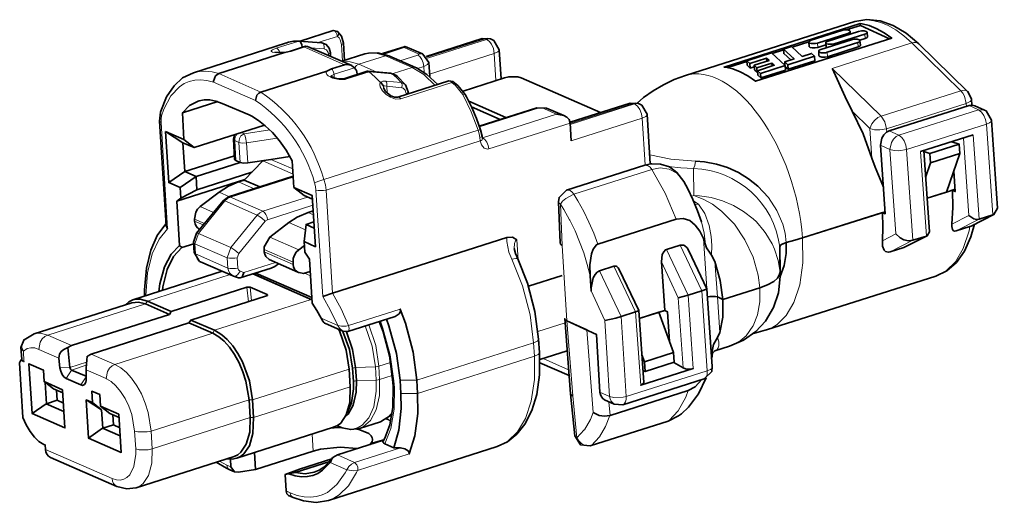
# Model space of a CAD drawing. Header units: millimetres. Extents: x 0 to 174, y 0 to 33.
# Drawn here: x 44.638 to 45.446, y 15.049 to 15.448 of the extents above; entities that cross this region are included whole.
import ezdxf

# ---------------------------------------------------------------- set-up
doc = ezdxf.new("R2010")
doc.units = ezdxf.units.MM
doc.layers.add('PDF2_형상', color=157, linetype='Continuous', true_color=0x405f80)

msp = doc.modelspace()

# ---------------------------------------------------------------- linework, layer by layer
at = {"layer": 'PDF2_형상', "color": 7, "lineweight": 35}
for points in [[(45.14819, 15.37917), (45.15347, 15.38361), (45.16139, 15.38931), (45.16986, 15.39431), (45.17875, 15.39847), (45.18806, 15.40194), (45.32778, 15.44639), (45.33778, 15.44806), (45.34861, 15.44695), (45.35958, 15.44306), (45.37014, 15.4368), (45.38055, 15.42805), (45.42097, 15.38861)], [(44.90639, 15.4143), (44.90555, 15.42861), (44.90403, 15.43431), (44.90083, 15.43833), (44.89722, 15.43903), (44.86986, 15.43028)], [(45.30389, 15.42708), (45.29722, 15.425), (45.295, 15.42458), (45.29264, 15.42458), (45.29083, 15.425), (45.29028, 15.42542), (45.29014, 15.42556), (45.29014, 15.42583), (45.28986, 15.42945), (45.29069, 15.42861), (45.29194, 15.42819), (45.29528, 15.42819), (45.29694, 15.42861), (45.32208, 15.43667), (45.32361, 15.43736), (45.32389, 15.43778), (45.32403, 15.43806), (45.32403, 15.43833), (45.32389, 15.43847), (45.32333, 15.43889), (45.32153, 15.43944), (45.31917, 15.43944), (45.31695, 15.43903), (45.29181, 15.43097), (45.29042, 15.43028), (45.29, 15.42986), (45.28986, 15.42945)], [(45.30375, 15.42889), (45.30458, 15.42805), (45.30597, 15.42764), (45.30931, 15.42764), (45.31083, 15.42792), (45.33611, 15.43597), (45.3375, 15.43667), (45.33792, 15.43708), (45.33792, 15.4375), (45.33792, 15.43764), (45.33778, 15.43792), (45.33722, 15.43833), (45.33555, 15.43875), (45.33319, 15.43875), (45.33097, 15.43833), (45.30569, 15.43028), (45.3043, 15.42972), (45.30389, 15.42931), (45.30389, 15.42889), (45.30403, 15.42514), (45.30417, 15.425), (45.3043, 15.42486)], [(45.33236, 15.44319), (45.32056, 15.43944)], [(45.32417, 15.43625), (45.32403, 15.43806)], [(45.33194, 15.43097), (45.33639, 15.43236), (45.33778, 15.43306), (45.3382, 15.43347), (45.3382, 15.43389), (45.33792, 15.4375)], [(45.35653, 15.43222), (45.33236, 15.44319), (45.33222, 15.44472)], [(44.87139, 15.42528), (44.87111, 15.42736), (44.87028, 15.42931), (44.86931, 15.43014), (44.86875, 15.43028), (44.86444, 15.43014), (44.86028, 15.42931), (44.85792, 15.42861)], [(44.86875, 15.43028), (44.86875, 15.43028)], [(44.895, 15.4175), (44.89486, 15.42069), (44.89389, 15.42431), (44.89139, 15.42736), (44.88764, 15.42889), (44.86875, 15.43028)], [(45.0357, 15.39903), (45.03417, 15.42319), (45.02972, 15.43083), (45.02819, 15.43153), (45.02708, 15.43208), (45.02014, 15.4325), (44.97389, 15.41764)], [(45.28986, 15.42972), (45.27611, 15.42528)], [(45.33208, 15.43056), (45.33208, 15.43083), (45.33194, 15.43097), (45.33139, 15.43139), (45.32972, 15.43181), (45.32736, 15.43181), (45.32514, 15.43139), (45.29986, 15.42347), (45.29847, 15.42278), (45.29806, 15.42236), (45.29806, 15.42194), (45.29819, 15.41833), (45.29833, 15.41806), (45.29847, 15.41792), (45.29889, 15.4175), (45.30069, 15.41694), (45.30306, 15.41694), (45.30528, 15.41736), (45.33056, 15.42542), (45.33194, 15.42611), (45.33236, 15.42653), (45.33236, 15.42694), (45.33208, 15.43056), (45.33208, 15.43014), (45.33167, 15.42972), (45.33028, 15.42903), (45.305, 15.42111), (45.30347, 15.42069), (45.30014, 15.42069), (45.29875, 15.42111), (45.29792, 15.42194)], [(44.85778, 15.42847), (44.78167, 15.40417), (44.77278, 15.39986), (44.76583, 15.39347), (44.75958, 15.38417), (44.75472, 15.3725), (44.75445, 15.37167), (44.75375, 15.36431), (44.75917, 15.27806), (44.76042, 15.27542)], [(44.83306, 15.38125), (44.83417, 15.38556), (44.83569, 15.38722), (44.8375, 15.38819), (44.89181, 15.40555), (44.89361, 15.40639), (44.89583, 15.40736), (44.90653, 15.41069), (44.90889, 15.41083), (44.9125, 15.41), (44.87597, 15.42583), (44.8743, 15.42597), (44.87292, 15.42542), (44.86222, 15.42194), (44.85722, 15.42083), (44.85694, 15.42083), (44.80264, 15.40347), (44.79986, 15.40153), (44.79819, 15.39722), (44.79833, 15.39639)], [(44.84889, 15.42125), (44.85708, 15.42097), (44.86181, 15.42194), (44.8743, 15.42597)], [(44.98347, 15.39444), (44.97458, 15.40278), (44.96597, 15.40819), (44.96514, 15.40847), (44.94305, 15.41819), (44.93403, 15.42069), (44.92639, 15.42042), (44.92333, 15.41972), (44.90417, 15.41361)], [(44.97681, 15.40097), (44.97611, 15.4125), (44.97125, 15.41958), (44.97097, 15.41972), (44.95667, 15.42583), (44.95653, 15.42583), (44.93778, 15.42)], [(44.95653, 15.42597), (44.9557, 15.42486)], [(45.26903, 15.42306), (45.25958, 15.42)], [(45.29458, 15.41778), (45.29208, 15.42014), (45.28431, 15.41764), (45.27556, 15.42583), (45.26889, 15.42375), (45.26917, 15.42), (45.275, 15.41472)], [(45.27, 15.41306), (45.27764, 15.41556), (45.26889, 15.42375)], [(45.23875, 15.41347), (45.22306, 15.40847)], [(45.27028, 15.41), (45.25903, 15.42056), (45.23861, 15.41403), (45.23889, 15.41042), (45.24139, 15.40806), (45.24472, 15.40917)], [(45.24139, 15.40806), (45.24111, 15.41167), (45.23861, 15.41403)], [(45.25514, 15.41361), (45.255, 15.41611), (45.24111, 15.41167)], [(45.255, 15.41611), (45.25708, 15.41417), (45.24472, 15.41028), (45.245, 15.40667), (45.24722, 15.40458), (45.2475, 15.40458)], [(45.27278, 15.40708), (45.2725, 15.41069), (45.27, 15.41306), (45.27014, 15.41028)], [(45.27042, 15.40917), (45.27278, 15.40708), (45.29486, 15.41403), (45.29458, 15.41778), (45.2725, 15.41069)], [(44.93889, 15.39278), (44.93667, 15.39569), (44.93583, 15.39639), (44.93139, 15.40083), (44.92694, 15.40486), (44.92694, 15.405), (44.92583, 15.40542), (44.92528, 15.40542), (44.90681, 15.39944), (44.90111, 15.39917), (44.89792, 15.39986), (44.895, 15.40139)], [(44.91681, 15.40264), (44.91681, 15.40333), (44.91625, 15.40611), (44.91486, 15.40833), (44.9125, 15.40986)], [(44.92583, 15.40542), (44.94458, 15.40389), (44.94889, 15.40208), (44.94986, 15.40125), (44.9568, 15.39431), (44.95903, 15.38833)], [(45.24722, 15.40458), (45.24694, 15.40819), (45.24472, 15.41028)], [(45.25944, 15.40972), (45.2593, 15.41208), (45.24694, 15.40819)], [(45.2593, 15.41208), (45.26125, 15.41028), (45.24736, 15.40583), (45.24764, 15.40222), (45.25014, 15.39986), (45.27056, 15.40639), (45.27028, 15.41), (45.24986, 15.40347)], [(45.25014, 15.39986), (45.24986, 15.40347), (45.24736, 15.40583)], [(45.35139, 15.30958), (45.34458, 15.32625), (45.34195, 15.33375), (45.33472, 15.35375), (45.32555, 15.37236), (45.31972, 15.38417), (45.31042, 15.405), (45.30903, 15.40778)], [(44.99264, 15.39736), (44.95055, 15.38389), (44.94764, 15.38403), (44.94486, 15.385), (44.94028, 15.38875), (44.93875, 15.39167)], [(45.02056, 15.34958), (45.02028, 15.35), (45.02, 15.3518), (45.01875, 15.35708), (45.01542, 15.36639), (45.01153, 15.37542), (45.00722, 15.38431), (45.00611, 15.38625), (45, 15.39375), (44.99597, 15.39694)], [(45.11792, 15.37139), (45.05222, 15.4), (45.04945, 15.40069), (45.04208, 15.40083), (45.03847, 15.4), (45.00431, 15.38903)], [(45.42431, 15.3775), (45.42403, 15.38222), (45.42111, 15.38861)], [(44.86472, 15.30944), (44.86333, 15.33139), (44.85833, 15.34014), (44.85278, 15.34806), (44.84708, 15.35472), (44.84111, 15.36042), (44.83555, 15.36486), (44.82986, 15.36819), (44.82764, 15.36931), (44.80542, 15.37889), (44.80028, 15.38069), (44.79528, 15.38167), (44.79069, 15.38167), (44.78639, 15.38083), (44.78556, 15.38069), (44.77861, 15.37708), (44.77264, 15.37097)], [(44.80181, 15.38028), (44.77264, 15.37097), (44.77389, 15.34903), (44.78236, 15.34236), (44.84056, 15.36097)], [(44.95917, 15.38667), (44.95917, 15.38833)], [(45.00903, 15.38056), (45.03972, 15.36722)], [(45.01125, 15.37597), (45.035, 15.36569)], [(45.08764, 15.36875), (45.07333, 15.375), (45.06514, 15.37528), (45.01764, 15.36014)], [(45.15889, 15.32903), (45.15639, 15.36986), (45.15194, 15.3775), (45.15042, 15.37819), (45.14931, 15.37875), (45.14236, 15.37917), (45.09278, 15.36333)], [(45.17847, 15.165), (45.18611, 15.16056), (45.18792, 15.15986), (45.19236, 15.15958), (45.19444, 15.16), (45.15111, 15.14625), (45.15208, 15.14667), (45.15292, 15.14722), (45.15347, 15.14778), (45.15361, 15.14833), (45.14944, 15.20778), (45.1332, 15.24167), (45.13236, 15.24319), (45.13125, 15.24417), (45.13069, 15.24444), (45.13014, 15.24458), (45.12889, 15.24444), (45.11708, 15.24069), (45.11514, 15.23958), (45.11333, 15.23764), (45.11167, 15.23472), (45.11, 15.22653), (45.11, 15.22403), (45.10917, 15.23639), (45.10903, 15.24556), (45.11028, 15.25458), (45.11181, 15.25861), (45.11444, 15.26208), (45.1157, 15.26264), (45.18028, 15.28319), (45.18611, 15.28375), (45.19153, 15.28208), (45.19611, 15.27833), (45.19986, 15.27333), (45.20278, 15.26736), (45.20458, 15.26208), (45.20542, 15.25972), (45.20833, 15.25528), (45.20958, 15.25361), (45.21236, 15.24833), (45.21667, 15.23264), (45.21889, 15.21708), (45.2143, 15.21917), (45.21889, 15.21708), (45.24944, 15.22667), (45.25583, 15.22917), (45.26083, 15.23194), (45.26389, 15.23458), (45.26542, 15.23695), (45.26611, 15.23958), (45.26583, 15.26056), (45.26611, 15.26125), (45.26653, 15.26181), (45.26792, 15.26278), (45.27125, 15.26403), (45.27819, 15.26583), (45.28472, 15.26792), (45.35069, 15.28875), (45.35292, 15.28778), (45.34889, 15.34445), (45.35014, 15.35028), (45.35181, 15.35292), (45.35389, 15.355), (45.35625, 15.35611), (45.42208, 15.37708), (45.42458, 15.3775), (45.42694, 15.37694), (45.43486, 15.37333), (45.43611, 15.37264), (45.44056, 15.365), (45.44556, 15.29236), (45.44264, 15.28722), (45.44167, 15.28681), (45.43042, 15.28319), (45.4282, 15.28292), (45.42597, 15.28347), (45.42194, 15.28639)], [(45.09375, 15.34806), (45.09292, 15.36264), (45.09195, 15.36542), (45.09014, 15.36736), (45.08764, 15.36875), (45.08139, 15.37)], [(44.75875, 15.35556), (44.77389, 15.34903)], [(44.81569, 15.35292), (44.81472, 15.34931), (44.81569, 15.33278), (44.81569, 15.33264), (44.81583, 15.33236), (44.81611, 15.33208), (44.81681, 15.33167), (44.82028, 15.33014)], [(45.38208, 15.33903), (45.42555, 15.35278)], [(44.77305, 15.34639), (44.78236, 15.34236)], [(45.39042, 15.32972), (45.41458, 15.3375), (45.41403, 15.34514), (45.38986, 15.3375)], [(45.40778, 15.34708), (45.41403, 15.34514)], [(44.81556, 15.3357), (44.77458, 15.32264), (44.78389, 15.31847), (44.77069, 15.30931), (44.77125, 15.30069), (44.78458, 15.3075)], [(44.83, 15.32195), (44.78458, 15.3075), (44.78389, 15.31847), (44.82028, 15.33014), (44.82319, 15.32958), (44.82653, 15.32972), (44.84555, 15.33264), (44.86125, 15.33514)], [(45.36167, 15.27111), (45.36528, 15.26778), (45.36833, 15.26625), (45.37222, 15.26542), (45.37583, 15.26583), (45.38695, 15.26931), (45.38764, 15.26958), (45.38944, 15.27278), (45.38472, 15.33986)], [(45.38472, 15.33917), (45.38986, 15.3375), (45.39042, 15.32972), (45.38625, 15.31764)], [(45.41458, 15.3375), (45.40361, 15.30569)], [(44.83944, 15.33181), (44.8393, 15.33153), (44.83903, 15.33139), (44.82375, 15.31556), (44.81889, 15.31403), (44.8107, 15.31056), (44.80292, 15.30556), (44.78722, 15.29361), (44.78514, 15.29167), (44.78361, 15.28903), (44.7825, 15.28333), (44.78264, 15.28153), (44.78305, 15.27944), (44.78389, 15.2775), (44.78514, 15.27611), (44.78667, 15.275), (44.78694, 15.275)], [(44.82028, 15.33014), (44.82028, 15.33014)], [(45.08625, 15.26153), (45.08472, 15.26278), (45.08445, 15.26361), (45.08306, 15.29764), (45.08361, 15.30125), (45.08986, 15.30736), (45.15431, 15.32792), (45.15944, 15.32903), (45.1675, 15.32875), (45.17472, 15.32639), (45.18097, 15.32181), (45.18667, 15.31444), (45.19, 15.30819), (45.19417, 15.29945), (45.19792, 15.29028), (45.20111, 15.28097)], [(45.24778, 15.31042), (45.24014, 15.31653), (45.23167, 15.32167), (45.22278, 15.32583), (45.21347, 15.32875), (45.20375, 15.33056), (45.19625, 15.33111)], [(44.77125, 15.30069), (44.76806, 15.29806), (44.82417, 15.31597)], [(44.86333, 15.31847), (44.81083, 15.30167), (44.80625, 15.29847), (44.78431, 15.2718), (44.78181, 15.26431), (44.78236, 15.25583), (44.7868, 15.24847), (44.7875, 15.24819), (44.8143, 15.23639), (44.81472, 15.23625), (44.81903, 15.23472), (44.82042, 15.23472), (44.84597, 15.24292), (44.84889, 15.24417), (44.85208, 15.24653)], [(44.86333, 15.31833), (44.86417, 15.31861)], [(45.41056, 15.30792), (45.40361, 15.30569), (45.3875, 15.30056), (45.40847, 15.30722), (45.4107, 15.30611), (45.40958, 15.32292)], [(44.77069, 15.30931), (44.76139, 15.31347)], [(44.82375, 15.31556), (44.83667, 15.30986)], [(44.87472, 15.27889), (44.8732, 15.26472), (44.8825, 15.26056), (44.87986, 15.30278), (44.86472, 15.30944), (44.8732, 15.30278), (44.88, 15.29972)], [(45.40847, 15.30722), (45.40875, 15.29278), (45.40792, 15.27917), (45.40778, 15.27722), (45.40833, 15.27486), (45.40931, 15.27375), (45.41, 15.27347), (45.41153, 15.27361), (45.42278, 15.27722), (45.42389, 15.27764), (45.44264, 15.28722)], [(44.76806, 15.29806), (44.77028, 15.26167)], [(44.88069, 15.29014), (44.87653, 15.28889), (44.8675, 15.285), (44.86042, 15.28042), (44.84486, 15.26847), (44.84028, 15.26056), (44.84014, 15.25819), (44.84028, 15.25639), (44.84069, 15.25431), (44.84153, 15.25236), (44.84431, 15.24986), (44.86806, 15.23944), (44.86861, 15.23931), (44.86917, 15.23917), (44.87264, 15.23847), (44.87806, 15.24014)], [(45.35278, 15.28944), (45.28472, 15.26792), (45.27819, 15.26583), (45.27125, 15.26403)], [(45.38764, 15.26958), (45.36889, 15.26014), (45.36819, 15.25986), (45.35694, 15.25625), (45.35542, 15.25597), (45.35305, 15.25667), (45.35195, 15.25778), (45.35069, 15.26097), (45.35056, 15.26542), (45.35097, 15.27681), (45.35069, 15.28875)], [(44.75903, 15.27931), (44.75194, 15.26972), (44.74667, 15.25778), (44.74292, 15.24278), (44.74139, 15.225), (44.74139, 15.21972)], [(44.88153, 15.27597), (44.87472, 15.27889), (44.88125, 15.28097)], [(45.24417, 15.18903), (45.25375, 15.19153), (45.25486, 15.19181), (45.39458, 15.23625), (45.40389, 15.24069), (45.4118, 15.24764), (45.41847, 15.25694), (45.42361, 15.26861), (45.42653, 15.27903)], [(45.04875, 15.26625), (45.04528, 15.26833), (45.04055, 15.2682), (44.89653, 15.22208), (44.88847, 15.21958)], [(44.77208, 15.25986), (44.77028, 15.26167), (44.76333, 15.25444), (44.75778, 15.24389), (44.75403, 15.22986), (44.75319, 15.22347)], [(44.78195, 15.26292), (44.77208, 15.25986), (44.76528, 15.2525), (44.76, 15.24167), (44.75639, 15.22736), (44.75611, 15.22444)], [(44.87333, 15.26167), (44.86875, 15.25805), (44.86667, 15.25611), (44.86514, 15.25347), (44.86417, 15.2507), (44.86403, 15.24778), (44.86417, 15.24597), (44.86444, 15.24389), (44.86528, 15.24195), (44.86653, 15.24055), (44.86806, 15.23944)], [(44.8732, 15.26472), (44.87375, 15.25597), (44.8775, 15.25028), (44.87972, 15.21389), (44.88361, 15.20792), (44.88722, 15.20153), (44.88847, 15.19917), (44.88944, 15.19792), (44.88986, 15.1975), (44.89069, 15.19708), (44.90514, 15.19083), (44.90917, 15.19042), (44.94833, 15.20292), (44.95153, 15.205), (44.95264, 15.20708), (44.9525, 15.20903), (44.9568, 15.1975), (44.96306, 15.17347), (44.96611, 15.15028), (44.96681, 15.13931), (44.96695, 15.12278), (44.96458, 15.10444), (44.96, 15.08944), (44.96, 15.09042), (44.95972, 15.09125), (44.95903, 15.09194), (44.95625, 15.09375), (44.95278, 15.09445), (44.94708, 15.09458)], [(45.17472, 15.18236), (45.17306, 15.20681), (45.17083, 15.20792), (45.16597, 15.20639), (45.14986, 15.20125), (45.17083, 15.20792), (45.16806, 15.24819), (45.16875, 15.25403), (45.17, 15.25639), (45.17139, 15.25792), (45.17222, 15.25819), (45.18347, 15.26181), (45.18653, 15.26181), (45.1875, 15.26125), (45.1893, 15.25972), (45.19069, 15.25722), (45.2057, 15.22583)], [(45.20972, 15.16861), (45.21042, 15.17278), (45.21222, 15.17458), (45.22444, 15.17847), (45.23583, 15.18333), (45.24611, 15.19056), (45.25403, 15.19917), (45.26069, 15.21028), (45.26486, 15.2225), (45.26625, 15.23597), (45.26944, 15.24514), (45.27111, 15.25486), (45.27125, 15.26403), (45.26736, 15.2625), (45.26625, 15.26153), (45.26583, 15.26056), (45.26611, 15.23958), (45.26542, 15.23695), (45.26389, 15.23458), (45.26083, 15.23194), (45.25583, 15.22917), (45.24944, 15.22667), (45.21889, 15.21708), (45.21875, 15.2025), (45.21639, 15.18986), (45.2143, 15.18569), (45.21111, 15.17986), (45.21055, 15.17694), (45.20958, 15.17083)], [(45.04667, 15.25903), (45.04764, 15.255), (45.04945, 15.25056), (45.0575, 15.23056), (45.06375, 15.20708), (45.06667, 15.18431), (45.06736, 15.17333), (45.06736, 15.15472), (45.06514, 15.13847), (45.06111, 15.12542), (45.05542, 15.11403), (45.04889, 15.10583), (45.04097, 15.09944), (45.0325, 15.09556), (44.8932, 15.05111), (44.8832, 15.04945), (44.87264, 15.05069), (44.86403, 15.05347), (44.86014, 15.05528), (44.85889, 15.05653), (44.85861, 15.05764), (44.85833, 15.05889), (44.8575, 15.07264), (44.86056, 15.07306)], [(45.26597, 15.25694), (45.26625, 15.23597)], [(44.80556, 15.24028), (44.7318, 15.21667)], [(44.82042, 15.23472), (44.82111, 15.235), (44.82222, 15.23625), (44.82333, 15.23917)], [(44.83083, 15.23806), (44.87903, 15.21708), (44.87931, 15.21694), (44.87958, 15.21681), (44.83097, 15.23806)], [(44.87945, 15.21875), (44.83333, 15.23875)], [(45.05833, 15.22792), (45.08611, 15.23681)], [(44.80986, 15.08556), (44.81375, 15.08528), (44.8175, 15.08597), (44.82056, 15.08736), (44.82333, 15.08958), (44.82792, 15.09625), (44.83083, 15.10625), (44.83139, 15.11944), (44.83042, 15.13417), (44.82792, 15.14972), (44.82222, 15.16542), (44.81833, 15.1725), (44.81417, 15.17875), (44.80972, 15.18389), (44.80514, 15.18792), (44.79917, 15.19153), (44.77958, 15.2), (44.84208, 15.22), (44.84278, 15.22028), (44.84292, 15.22042), (44.84292, 15.22056), (44.8425, 15.22097), (44.82861, 15.22708), (44.82583, 15.22708), (44.76333, 15.20708), (44.74375, 15.21569), (44.73764, 15.21736), (44.73458, 15.21722), (44.7318, 15.21667), (44.72847, 15.21514), (44.72556, 15.21264)], [(45.08833, 15.20125), (45.08847, 15.20069), (45.08875, 15.20014), (45.09014, 15.19931), (45.11444, 15.1882), (45.11736, 15.14056), (45.11778, 15.13847), (45.11861, 15.13667), (45.11972, 15.13514), (45.12125, 15.13417), (45.12917, 15.13056), (45.13625, 15.13), (45.20333, 15.15139), (45.20972, 15.1575), (45.21014, 15.16153), (45.2057, 15.22583), (45.2057, 15.22569), (45.20556, 15.22569), (45.20528, 15.22556), (45.20139, 15.22403), (45.19014, 15.22042), (45.18208, 15.21847)], [(45.2057, 15.22583), (45.2057, 15.22583)], [(44.64153, 15.18333), (44.64194, 15.18361), (44.65014, 15.18861), (44.73083, 15.21431), (44.73639, 15.21486), (44.74222, 15.21333), (44.76195, 15.20472)], [(44.67806, 15.17722), (44.68111, 15.17903), (44.76195, 15.20472), (44.76333, 15.20708)], [(45.12139, 15.19958), (45.13042, 15.20167), (45.13486, 15.20292), (45.14681, 15.20667), (45.14917, 15.2075), (45.14931, 15.20764), (45.14944, 15.20778)], [(45.13486, 15.20292), (45.13486, 15.20292)], [(45.16597, 15.20639), (45.1782, 15.17319), (45.15403, 15.16556), (45.15194, 15.17139)], [(44.64167, 15.18333), (44.63931, 15.17736), (44.64, 15.16764), (44.64, 15.16736), (44.64014, 15.16722), (44.63917, 15.16694), (44.63861, 15.1657), (44.63819, 15.16458), (44.64097, 15.11958), (44.64361, 15.11347), (44.64695, 15.10792), (44.65042, 15.10333), (44.65417, 15.09986), (44.65819, 15.09736), (44.65944, 15.09694), (44.65958, 15.09319), (44.66, 15.09111), (44.66083, 15.08917), (44.66208, 15.08778), (44.66361, 15.08667), (44.71861, 15.06264), (44.72667, 15.06069), (44.73417, 15.06139), (44.73458, 15.06153), (44.81528, 15.08736), (44.81833, 15.08875), (44.82097, 15.09083), (44.82542, 15.0975), (44.82819, 15.1075), (44.82861, 15.11944), (44.82764, 15.13417), (44.82514, 15.14944), (44.82264, 15.15722), (44.81944, 15.16472), (44.81569, 15.17167), (44.81153, 15.17764), (44.80708, 15.1825), (44.80264, 15.18625), (44.79764, 15.18917), (44.77806, 15.19778), (44.77958, 15.2)], [(44.77806, 15.19778), (44.69722, 15.17194), (44.69417, 15.17014)], [(44.94125, 15.20069), (44.94319, 15.19528), (44.94945, 15.17236), (44.95236, 15.15028), (44.95306, 15.13931), (44.95319, 15.12694), (44.95139, 15.10903), (44.94708, 15.09458), (44.93986, 15.09778), (44.93861, 15.09861), (44.9382, 15.09917), (44.9382, 15.09958), (44.93833, 15.1), (44.93972, 15.1025), (44.94389, 15.11361), (44.94625, 15.12792), (44.94653, 15.14556), (44.94611, 15.15097), (44.94361, 15.17042), (44.93833, 15.19028), (44.93514, 15.19875)], [(45.09305, 15.13917), (45.08833, 15.20125), (45.08847, 15.20069), (45.08875, 15.20014), (45.09014, 15.19931), (45.10653, 15.19181)], [(44.8175, 15.08597), (44.8975, 15.11153), (44.90056, 15.11292), (44.90333, 15.115), (44.90792, 15.12167), (44.91083, 15.13181), (44.91125, 15.145), (44.91042, 15.15958), (44.90792, 15.17528), (44.90222, 15.19097), (44.90153, 15.19236)], [(44.90861, 15.12347), (44.91222, 15.13167), (44.91389, 15.14333), (44.91389, 15.14931), (44.91319, 15.16028), (44.9107, 15.17556), (44.90514, 15.19069), (44.905, 15.19083)], [(44.90695, 15.12), (44.90958, 15.12236), (44.91375, 15.12972), (44.91611, 15.14042), (44.91625, 15.15), (44.91555, 15.16097), (44.91319, 15.17583), (44.90805, 15.19028)], [(44.69403, 15.17014), (44.69305, 15.16042), (44.69305, 15.15889), (44.69305, 15.15125), (44.69305, 15.15), (44.69278, 15.14875), (44.69264, 15.14806), (44.69181, 15.14694), (44.69125, 15.14653), (44.69083, 15.14625), (44.69014, 15.14611), (44.68958, 15.14625), (44.68889, 15.14639), (44.67667, 15.15181), (44.67486, 15.15306), (44.67333, 15.15514), (44.67222, 15.15778), (44.67153, 15.16056), (44.67069, 15.16861), (44.67125, 15.17181), (44.67264, 15.17403), (44.67486, 15.17583), (44.67806, 15.17722), (44.67972, 15.16097), (44.67986, 15.16028), (44.68028, 15.15958), (44.68056, 15.15917), (44.68097, 15.15875), (44.69305, 15.15361)], [(45.09042, 15.17458), (45.06764, 15.16736)], [(45.1782, 15.17319), (45.17875, 15.16514), (45.15458, 15.1575)], [(44.64014, 15.16722), (44.64028, 15.16681), (44.64125, 15.16597), (44.64181, 15.1657), (44.63917, 15.16694)], [(45.06764, 15.16472), (45.09195, 15.15417)], [(45.15278, 15.15847), (45.15458, 15.1575), (45.15403, 15.16556)], [(44.67389, 15.13986), (44.66611, 15.1432), (44.65847, 15.14917)], [(44.66042, 15.13097), (44.65931, 15.14847)], [(45.20514, 15.15222), (45.19875, 15.13903), (45.19042, 15.12806), (45.18458, 15.1225), (45.18236, 15.12097), (45.17375, 15.11653), (45.10931, 15.09611), (45.10125, 15.09708), (45.09653, 15.10444), (45.09305, 15.13917), (45.09333, 15.13847), (45.09361, 15.13819), (45.09486, 15.13736)], [(45.20139, 15.15083), (45.19597, 15.14486), (45.19028, 15.14181), (45.1257, 15.12125), (45.12556, 15.12125), (45.12125, 15.12056), (45.11667, 15.12125), (45.11181, 15.12361)], [(44.66861, 15.14208), (44.66917, 15.13375), (44.67445, 15.13153)], [(44.66028, 15.13097), (44.64861, 15.12278)], [(44.67486, 15.12458), (44.66028, 15.13097), (44.66042, 15.13097), (44.66917, 15.13375)], [(44.70597, 15.12583), (44.69319, 15.13403)], [(44.71514, 15.12181), (44.71569, 15.11347), (44.70694, 15.11069), (44.70597, 15.12583), (44.69833, 15.13181)], [(44.72042, 15.11944), (44.71264, 15.12292), (44.705, 15.12889)], [(44.90028, 15.11278), (44.9025, 15.11181), (44.90458, 15.11111), (44.91167, 15.10958), (44.91875, 15.11056), (44.93625, 15.11611), (44.94444, 15.12111), (44.9457, 15.12236)], [(44.94458, 15.11639), (44.94305, 15.1175), (44.94125, 15.11847)], [(44.69514, 15.1025), (44.7068, 15.11069), (44.72139, 15.10431)], [(44.70694, 15.11069), (44.7068, 15.11069)], [(44.71569, 15.11347), (44.72097, 15.11111)], [(44.90403, 15.11125), (44.90097, 15.11125), (44.89805, 15.11111), (44.89597, 15.11097)], [(44.89805, 15.11167), (44.89805, 15.11111)], [(44.92736, 15.09708), (44.9282, 15.09806), (44.9293, 15.09986), (44.92958, 15.10083), (44.92958, 15.1018), (44.92944, 15.10264), (44.92847, 15.10444), (44.92653, 15.10625), (44.91917, 15.10931), (44.91667, 15.11)], [(44.89444, 15.08333), (44.86583, 15.07417), (44.87389, 15.07306), (44.88153, 15.07431), (44.88556, 15.07597), (44.88944, 15.07847), (44.89625, 15.0857), (44.89681, 15.08653), (44.90056, 15.08861), (44.93875, 15.10083)], [(44.93903, 15.10125), (44.9282, 15.09806)], [(44.91694, 15.09389), (44.90292, 15.095), (44.88667, 15.09333), (44.88055, 15.09167), (44.83306, 15.07653), (44.83222, 15.09069)], [(44.80055, 15.08264), (44.80903, 15.07764), (44.81167, 15.07639), (44.81556, 15.07472)], [(44.81222, 15.08528), (44.81264, 15.07875), (44.81556, 15.07472), (44.81903, 15.07431), (44.83306, 15.07653)], [(44.8575, 15.07264), (44.86931, 15.07694), (44.89611, 15.08556)], [(44.89458, 15.08236), (44.88833, 15.07597), (44.88444, 15.07347), (44.88028, 15.07181), (44.8757, 15.07083), (44.87097, 15.07069), (44.86583, 15.07153), (44.86056, 15.07306), (44.86583, 15.07417)], [(44.89458, 15.08222), (44.89667, 15.08653)]]:
    msp.add_lwpolyline(points, dxfattribs=at)
at = {"layer": 'PDF2_형상', "color": 7, "lineweight": 13}
for points in [[(45.38055, 15.42805), (45.37945, 15.42875), (45.37819, 15.42917), (45.37653, 15.42917), (45.37486, 15.42875), (45.36833, 15.43458), (45.36167, 15.43944), (45.35542, 15.44306), (45.3493, 15.44555), (45.34361, 15.44708), (45.33806, 15.44778), (45.33306, 15.4475), (45.32819, 15.44653), (45.32778, 15.44639)], [(44.90083, 15.43833), (44.90139, 15.43764), (44.90153, 15.43708), (44.90153, 15.43653), (44.90139, 15.43542), (44.9007, 15.43417), (44.90028, 15.43611), (44.89944, 15.43778), (44.89889, 15.43847), (44.89833, 15.43889), (44.89722, 15.43903)], [(44.86875, 15.43028), (44.85014, 15.42445), (44.84708, 15.42319), (44.84625, 15.42264), (44.84597, 15.42222), (44.84597, 15.42208), (44.84611, 15.42181), (44.84625, 15.42167), (44.84708, 15.42125), (44.85069, 15.42069), (44.85694, 15.42083)], [(44.86028, 15.42931), (44.85778, 15.42847)], [(44.90472, 15.41375), (44.90389, 15.42736), (44.90292, 15.43139), (44.90194, 15.43292), (44.9007, 15.43417), (44.88458, 15.42903)], [(44.88958, 15.42389), (44.88972, 15.42556), (44.88944, 15.42722), (44.88903, 15.42792), (44.88861, 15.42833), (44.88819, 15.42861), (44.88764, 15.42889)], [(44.97444, 15.41694), (45.02264, 15.43222), (45.02375, 15.43167), (45.02611, 15.43208), (45.02819, 15.43153)], [(44.97667, 15.40292), (45.03014, 15.42), (45.02945, 15.42403), (45.02778, 15.42778), (45.02583, 15.43028), (45.02375, 15.43167), (44.975, 15.41611)], [(45.02708, 15.43208), (45.02486, 15.43264), (45.02264, 15.43222), (45.02014, 15.4325)], [(45.42111, 15.38861), (45.41972, 15.38944), (45.41806, 15.38972), (45.41542, 15.38931), (45.37486, 15.42875), (45.30903, 15.40778), (45.34958, 15.36833), (45.3525, 15.36375), (45.35403, 15.35792), (45.34833, 15.35694), (45.34403, 15.35708), (45.34028, 15.35806), (45.34195, 15.33375)], [(45.32222, 15.43556), (45.32208, 15.43667)], [(45.33056, 15.42542), (45.33028, 15.42903)], [(45.33639, 15.43236), (45.33611, 15.43597)], [(44.85305, 15.42083), (44.8525, 15.42222), (44.85181, 15.42333), (44.85097, 15.42417), (44.85014, 15.42445)], [(44.87222, 15.42528), (44.87139, 15.42528), (44.85806, 15.42111)], [(44.86222, 15.42194), (44.86181, 15.42194)], [(44.90653, 15.41069), (44.87292, 15.42542)], [(44.89333, 15.41833), (44.8932, 15.41944), (44.89292, 15.42083), (44.89167, 15.42306), (44.88958, 15.42389), (44.87847, 15.42472)], [(44.8932, 15.41944), (44.89444, 15.42), (44.89472, 15.42042), (44.89486, 15.42069)], [(44.90389, 15.42736), (44.90514, 15.42805), (44.90542, 15.42833), (44.90555, 15.42861)], [(44.93917, 15.41958), (44.9557, 15.42486), (44.96736, 15.41972)], [(45.03153, 15.39778), (45.03014, 15.42), (45.03319, 15.42153), (45.03389, 15.42236), (45.03417, 15.42319)], [(45.29722, 15.425), (45.29694, 15.42861)], [(45.30528, 15.41736), (45.305, 15.42111)], [(45.31097, 15.42694), (45.31083, 15.42792)], [(44.90458, 15.41333), (44.91125, 15.41319), (44.9182, 15.41111), (44.91625, 15.41014), (44.91486, 15.40833), (44.89792, 15.40292), (44.89805, 15.39986)], [(44.9325, 15.40486), (44.9182, 15.41111), (44.94028, 15.41819), (44.96236, 15.40861), (44.96375, 15.40875), (44.96514, 15.40847)], [(44.94305, 15.41819), (44.94167, 15.41847), (44.94028, 15.41819), (44.93153, 15.42056), (44.92736, 15.42056), (44.92333, 15.41972)], [(44.95222, 15.41403), (44.96695, 15.41875), (44.96875, 15.4175), (44.97042, 15.41514), (44.97153, 15.41236), (44.97208, 15.40944), (44.975, 15.41083), (44.97611, 15.4125)], [(44.97097, 15.41972), (44.96736, 15.41972), (44.96764, 15.41958), (44.96778, 15.41944), (44.96778, 15.4193), (44.96764, 15.41917), (44.9675, 15.41903), (44.96695, 15.41875)], [(44.89181, 15.40555), (44.89125, 15.40417), (44.89181, 15.40278), (44.89292, 15.40153), (44.89667, 15.39958), (44.90194, 15.39847), (44.90708, 15.39861), (44.90833, 15.39903), (44.92694, 15.40486)], [(44.89583, 15.40736), (44.89653, 15.40653), (44.89722, 15.40542), (44.89792, 15.40292), (44.89597, 15.40194), (44.89542, 15.40111)], [(44.92694, 15.405), (44.9457, 15.40333), (44.94458, 15.40389)], [(44.98125, 15.39375), (44.97194, 15.40278), (44.96236, 15.40861), (44.94653, 15.40347)], [(44.96681, 15.40778), (44.97208, 15.40944), (44.97236, 15.40444)], [(44.90833, 15.39903), (44.90681, 15.39944)], [(44.91694, 15.40278), (44.91681, 15.40278)], [(44.94069, 15.39722), (44.93806, 15.39708), (44.93708, 15.39667), (44.93667, 15.39583)], [(44.9568, 15.39431), (44.95333, 15.39597), (44.94069, 15.39722), (44.94125, 15.39639), (44.94153, 15.39542), (44.94139, 15.39306), (44.93986, 15.39333), (44.93917, 15.3932), (44.93875, 15.39278), (44.93875, 15.39167)], [(44.94889, 15.40208), (44.9457, 15.40333), (44.94958, 15.39986), (44.95333, 15.39597), (44.95375, 15.39514), (44.95403, 15.39417), (44.95389, 15.39181), (44.94139, 15.39306), (44.94181, 15.38722)], [(44.90917, 15.19042), (44.90958, 15.19069), (44.90986, 15.19111), (44.91014, 15.19153), (44.91028, 15.19292), (44.90986, 15.19542), (44.90778, 15.19486), (44.90389, 15.19486), (44.90097, 15.19555), (44.895, 15.20792), (44.88847, 15.21958), (44.88292, 15.30736), (44.88472, 15.30681), (44.88917, 15.30681), (44.89125, 15.30736), (44.89069, 15.31167), (44.88944, 15.31597), (45.01694, 15.35667), (45.01111, 15.37194), (45.00417, 15.38625), (44.99806, 15.39375), (44.99514, 15.39597)], [(44.995, 15.39597), (44.95306, 15.3825), (44.94847, 15.38236), (44.94458, 15.38389), (44.94083, 15.38625), (44.93778, 15.38931), (44.93597, 15.39264), (44.93556, 15.39458), (44.93583, 15.39639)], [(44.9575, 15.38611), (44.9575, 15.38708), (44.95667, 15.38986), (44.955, 15.39153), (44.95389, 15.39181)], [(45.42403, 15.38222), (45.42375, 15.38125), (45.42292, 15.38042), (45.41986, 15.37889), (45.41833, 15.38472), (45.41708, 15.38736), (45.41542, 15.38931), (45.34958, 15.36833), (45.34681, 15.36708), (45.34417, 15.36486), (45.34195, 15.36208), (45.34028, 15.35806), (45.32555, 15.37236)], [(44.95306, 15.3825), (44.9525, 15.38319), (44.95181, 15.38375), (44.95125, 15.38403), (44.95055, 15.38389)], [(44.9575, 15.38708), (44.95875, 15.38764), (44.95903, 15.38805), (44.95917, 15.38833)], [(45.00611, 15.38625), (45.00597, 15.38639), (45.00583, 15.38639), (45.00528, 15.38653), (45.00417, 15.38625)], [(45.01792, 15.35944), (45.06708, 15.37514)], [(45.06972, 15.37514), (45.08139, 15.37), (45.02042, 15.35056), (45.02222, 15.34917), (45.02389, 15.34694), (45.025, 15.34417), (45.02556, 15.34125)], [(45.07333, 15.375), (45.06972, 15.37514), (45.06708, 15.37514), (45.06514, 15.37528)], [(45.09292, 15.36236), (45.14486, 15.37889), (45.14597, 15.37847), (45.09292, 15.36153)], [(45.09375, 15.34806), (45.15236, 15.36667), (45.15167, 15.37028), (45.15028, 15.37375), (45.14833, 15.37653), (45.14597, 15.37847), (45.14833, 15.37875), (45.15042, 15.37819)], [(45.14931, 15.37875), (45.14708, 15.37931), (45.14486, 15.37889), (45.14236, 15.37917)], [(45.35417, 15.35514), (45.35403, 15.35792), (45.41986, 15.37889), (45.42, 15.37639)], [(45.42208, 15.37708), (45.43, 15.37347), (45.36417, 15.3525), (45.35625, 15.35611)], [(45.35694, 15.25625), (45.37583, 15.26583), (45.37055, 15.34083), (45.43639, 15.36167), (45.4357, 15.36542), (45.43431, 15.36889), (45.43236, 15.37167), (45.43, 15.37347)], [(45.43486, 15.37333), (45.43014, 15.37347)], [(44.75375, 15.36431), (44.75389, 15.36417), (44.75403, 15.36389), (44.75431, 15.36361), (44.755, 15.36319), (44.76042, 15.27542), (44.75333, 15.26681), (44.74764, 15.25472), (44.74389, 15.23903), (44.7425, 15.22014)], [(44.75445, 15.37167), (44.75445, 15.37083), (44.75458, 15.37014), (44.75486, 15.36931), (44.75542, 15.36847), (44.755, 15.36597), (44.755, 15.36319)], [(45.15472, 15.32806), (45.15236, 15.36667), (45.15528, 15.36806), (45.15611, 15.36889), (45.15639, 15.36986)], [(45.39458, 15.23625), (45.39903, 15.23806), (45.40333, 15.24069), (45.41083, 15.24819), (45.41722, 15.25903), (45.42208, 15.27361), (45.42278, 15.27722), (45.44167, 15.28681), (45.43639, 15.36167), (45.43889, 15.36278), (45.44, 15.36375), (45.44042, 15.36417), (45.44056, 15.365)], [(44.82125, 15.35472), (44.82361, 15.35375), (44.84486, 15.35694)], [(45.09292, 15.36264), (45.02556, 15.34125), (45.02444, 15.34097), (45.02181, 15.34181), (45.01958, 15.34458), (45.01861, 15.34792), (44.89125, 15.30736), (44.89653, 15.22208), (44.90361, 15.20917), (44.90986, 15.19542), (44.9525, 15.20903)], [(45.02028, 15.35), (45.02, 15.34889), (45.01944, 15.34833), (45.01861, 15.34792), (45.01833, 15.35083), (45.01778, 15.35375), (45.01694, 15.35667), (45.01833, 15.35708), (45.01861, 15.35708), (45.01875, 15.35708)], [(44.81472, 15.34931), (44.81472, 15.34917), (44.81486, 15.34889), (44.81514, 15.34861), (44.81583, 15.34819), (44.81583, 15.34958), (44.81625, 15.35111), (44.81695, 15.3525), (44.81792, 15.35361)], [(44.82028, 15.33014), (44.81917, 15.34667), (44.81583, 15.34819), (44.81681, 15.33167)], [(44.85097, 15.35014), (44.82555, 15.34625), (44.82653, 15.32972)], [(45.01833, 15.35083), (45.01958, 15.35125), (45.01986, 15.35153), (45.02, 15.3518)], [(45.02014, 15.35069), (45.02042, 15.35056), (45.02028, 15.35042)], [(45.40792, 15.27917), (45.42194, 15.28639), (45.4175, 15.35028)], [(45.41153, 15.27361), (45.43042, 15.28319), (45.42555, 15.35278)], [(45.35056, 15.26542), (45.36167, 15.27111), (45.3568, 15.34083), (45.34889, 15.34445)], [(44.86375, 15.32472), (44.84555, 15.33264)], [(45.26625, 15.23597), (45.26611, 15.23958), (45.26458, 15.24917), (45.26153, 15.25861), (45.25944, 15.26305), (45.25445, 15.27153), (45.25292, 15.27347), (45.24653, 15.28097), (45.24375, 15.28347), (45.23597, 15.28958), (45.22764, 15.29458), (45.21861, 15.29847), (45.20917, 15.30111), (45.19945, 15.30264), (45.19486, 15.30278), (45.19472, 15.325), (45.1957, 15.3275), (45.19625, 15.33111), (45.17597, 15.33278), (45.15847, 15.33639)], [(45.38208, 15.33903), (45.38695, 15.26931), (45.36819, 15.25986)], [(44.86403, 15.32042), (44.83903, 15.33139)], [(45.15431, 15.32792), (45.15722, 15.32736), (45.15875, 15.32611), (45.16014, 15.32431), (45.09569, 15.30389), (45.0893, 15.30042), (45.08653, 15.29806), (45.08486, 15.29556), (45.08361, 15.29653), (45.08319, 15.29708), (45.08306, 15.29764)], [(45.15889, 15.32944), (45.15958, 15.32931), (45.16028, 15.32917)], [(45.18028, 15.28319), (45.17125, 15.30486), (45.16014, 15.32431), (45.16708, 15.32555), (45.17445, 15.32458), (45.18083, 15.32125), (45.18667, 15.31444)], [(44.87583, 15.30153), (44.83903, 15.28986), (44.81222, 15.30153), (44.86417, 15.31806)], [(44.8318, 15.30833), (44.81889, 15.31403)], [(45.24778, 15.31042), (45.25653, 15.30111), (45.26347, 15.29056), (45.26833, 15.27917), (45.27028, 15.27167), (45.27125, 15.26403)], [(44.81139, 15.30181), (44.80292, 15.30556)], [(44.81083, 15.30167), (44.81222, 15.30153), (44.80986, 15.30028), (44.80778, 15.29833), (44.80681, 15.29861), (44.80639, 15.29861), (44.80625, 15.29847)], [(45.1157, 15.26264), (45.11222, 15.2718), (45.10833, 15.28083), (45.10403, 15.28972), (45.09917, 15.29833), (45.09569, 15.30389), (45.09431, 15.30569), (45.09278, 15.30694), (45.08986, 15.30736)], [(45.19292, 15.30222), (45.19486, 15.30278), (45.20264, 15.29986), (45.21042, 15.29556), (45.21778, 15.29), (45.22833, 15.27917), (45.23708, 15.26625), (45.24375, 15.25194), (45.24806, 15.23695), (45.24944, 15.22667), (45.2493, 15.21514), (45.24736, 15.20431), (45.24375, 15.19514), (45.24361, 15.195), (45.23805, 15.18708), (45.23319, 15.18278), (45.22444, 15.17847)], [(44.84292, 15.28278), (44.8425, 15.285), (44.84153, 15.28722), (44.84042, 15.28889), (44.83903, 15.28986), (44.83667, 15.28861), (44.83445, 15.28667), (44.8125, 15.25986), (44.78583, 15.27153), (44.80778, 15.29833), (44.83445, 15.28667), (44.83792, 15.28444), (44.84111, 15.28153), (44.81917, 15.25486), (44.81792, 15.25139), (44.81847, 15.24292), (44.81889, 15.24153), (44.81944, 15.24083), (44.82028, 15.24028), (44.82333, 15.23917), (44.84958, 15.24764)], [(44.79833, 15.28875), (44.78722, 15.29361)], [(44.88042, 15.29472), (44.84292, 15.28278), (44.84111, 15.28153)], [(45.10444, 15.10931), (45.09833, 15.10278), (45.09486, 15.13736), (45.09014, 15.19931), (45.08625, 15.26153), (45.08486, 15.29556), (45.0875, 15.29125), (45.09236, 15.28278), (45.0925, 15.2825), (45.09681, 15.27375), (45.10056, 15.26458), (45.10403, 15.25542), (45.1068, 15.24597), (45.10917, 15.23639)], [(45.19597, 15.29542), (45.19861, 15.29556), (45.19486, 15.29806)], [(45.20958, 15.25361), (45.20986, 15.26153), (45.20931, 15.26889), (45.20764, 15.27806), (45.20389, 15.28792), (45.19861, 15.29556)], [(44.88083, 15.28694), (44.87653, 15.28889)], [(44.79083, 15.27972), (44.7825, 15.28333)], [(44.78972, 15.27847), (44.78264, 15.28153)], [(44.87417, 15.27444), (44.86042, 15.28042)], [(45.20458, 15.26208), (45.20333, 15.2718), (45.20111, 15.28097)], [(44.78181, 15.26431), (44.78181, 15.26403), (44.78195, 15.26375), (44.78236, 15.26347), (44.78292, 15.26305), (44.78583, 15.27153), (44.78486, 15.2718), (44.78444, 15.2718), (44.78431, 15.2718)], [(44.86875, 15.25805), (44.84486, 15.26847)], [(44.95236, 15.15028), (44.96611, 15.15028), (45.06264, 15.18111), (45.05972, 15.20431), (45.05333, 15.2282), (45.04472, 15.25014), (45.04222, 15.25597), (45.04042, 15.26486), (45.04055, 15.2682)], [(45.20278, 15.26736), (45.2057, 15.22597)], [(45.25486, 15.19181), (45.2593, 15.19361), (45.26361, 15.19625), (45.27111, 15.20375), (45.2775, 15.21458), (45.28236, 15.22917), (45.28486, 15.24736), (45.28472, 15.26792)], [(44.81917, 15.25486), (44.81597, 15.25778), (44.8125, 15.25986), (44.80972, 15.25139), (44.81139, 15.25097), (44.81583, 15.25097), (44.81792, 15.25139)], [(45.04667, 15.25903), (45.04694, 15.26333), (45.04764, 15.26542), (45.04875, 15.26625), (45.04986, 15.24958)], [(45.18347, 15.26181), (45.20139, 15.22403), (45.20597, 15.15819), (45.20861, 15.15931), (45.20972, 15.16014), (45.21, 15.16069), (45.21014, 15.16153)], [(45.27125, 15.26403), (45.27125, 15.26403)], [(44.78236, 15.25583), (44.78236, 15.25556), (44.7825, 15.25528), (44.78278, 15.255), (44.78347, 15.25458), (44.78389, 15.2525), (44.78472, 15.25056), (44.78597, 15.24917), (44.7875, 15.24819)], [(44.86403, 15.24778), (44.84014, 15.25819)], [(44.86417, 15.24597), (44.84028, 15.25639)], [(45.19444, 15.16), (45.19014, 15.22042), (45.17222, 15.25819)], [(45.04945, 15.25056), (45.04931, 15.25056), (45.04931, 15.2507), (45.04889, 15.25083), (45.04792, 15.25083), (45.04472, 15.25014)], [(45.12889, 15.24444), (45.14681, 15.20667), (45.15111, 15.14625)], [(45.18611, 15.16056), (45.18208, 15.21847), (45.16806, 15.24819)], [(45.21639, 15.18986), (45.2143, 15.21917), (45.21236, 15.24833)], [(44.68111, 15.17903), (44.66153, 15.18764), (44.74222, 15.21333), (44.74375, 15.21569), (44.81194, 15.2375)], [(44.8143, 15.23639), (44.81139, 15.23889), (44.8107, 15.24083), (44.81028, 15.24292), (44.81194, 15.2425), (44.81639, 15.2425), (44.81847, 15.24292)], [(44.81472, 15.23625), (44.81542, 15.23611), (44.81625, 15.23611), (44.81695, 15.23639), (44.81847, 15.2375), (44.82028, 15.24028)], [(44.87833, 15.23653), (44.87333, 15.23861)], [(44.87819, 15.23917), (44.87694, 15.23972)], [(45.12917, 15.13056), (45.12653, 15.13305), (45.1257, 15.13486), (45.12528, 15.13694), (45.12875, 15.13611), (45.13653, 15.13625), (45.13903, 15.13681), (45.13486, 15.20292), (45.11708, 15.24069)], [(44.82708, 15.21514), (44.82583, 15.22708)], [(44.82972, 15.21597), (44.82861, 15.22708)], [(44.8425, 15.22097), (44.8425, 15.22014)], [(45.11736, 15.14056), (45.12528, 15.13694), (45.12139, 15.19958), (45.11, 15.22403)], [(44.69722, 15.17194), (44.71695, 15.16333), (44.79764, 15.18917), (44.79917, 15.19153), (44.87903, 15.21708)], [(44.88722, 15.20153), (44.90097, 15.19555), (44.90222, 15.19319), (44.90514, 15.19083)], [(44.94583, 15.15417), (44.93542, 15.15083), (44.93486, 15.16181), (44.93347, 15.16153), (44.93195, 15.16139), (44.9293, 15.17833), (44.92361, 15.19514)], [(44.94458, 15.165), (44.93486, 15.16181), (44.93222, 15.17903), (44.92653, 15.19597)], [(44.93986, 15.09778), (44.94472, 15.11042), (44.9475, 15.12653), (44.94764, 15.14431), (44.94722, 15.14986), (44.94431, 15.17125), (44.9382, 15.19333), (44.93611, 15.19903)], [(45.08861, 15.19778), (45.06611, 15.19056)], [(44.66153, 15.18764), (44.65555, 15.18917), (44.65278, 15.18917), (44.65014, 15.18861)], [(44.66153, 15.1875), (44.65917, 15.18639), (44.65695, 15.18444), (44.65528, 15.18167), (44.65417, 15.17583)], [(45.10458, 15.10931), (45.10944, 15.11778), (45.11181, 15.12361), (45.10653, 15.19181)], [(44.63931, 15.17736), (44.63958, 15.17667), (44.63986, 15.17583), (44.64139, 15.17445), (44.64014, 15.17736), (44.64, 15.18028), (44.64167, 15.18333)], [(45.06736, 15.17333), (45.06708, 15.1725), (45.06639, 15.17167), (45.06333, 15.17014), (45.06264, 15.18111), (45.06569, 15.18264), (45.06639, 15.18347), (45.06667, 15.18431)], [(45.2143, 15.18569), (45.21542, 15.18194), (45.21556, 15.17875), (45.215, 15.17694), (45.21403, 15.17556), (45.21222, 15.17458)], [(44.67069, 15.16861), (44.65417, 15.17583), (44.6507, 15.17694), (44.6475, 15.17708), (44.64458, 15.17639), (44.64139, 15.17445), (44.64181, 15.1657)], [(45.21042, 15.17278), (45.21055, 15.17694)], [(44.69333, 15.16528), (44.67972, 15.16097), (44.67153, 15.16056)], [(44.67667, 15.15181), (44.68097, 15.15875), (44.69305, 15.16264)], [(44.70958, 15.15167), (44.71069, 15.1575), (44.71236, 15.16028), (44.71458, 15.16222), (44.71695, 15.16333), (44.72194, 15.16056), (44.72639, 15.15667), (44.7307, 15.15194), (44.735, 15.14583), (44.73875, 15.13903), (44.74194, 15.13153), (44.74445, 15.12361), (44.74694, 15.10833), (44.82764, 15.13417), (44.83042, 15.13417), (44.91042, 15.15958)], [(45.0325, 15.09556), (45.03708, 15.0975), (45.04139, 15.10014), (45.04931, 15.10764), (45.05583, 15.11861), (45.0607, 15.13292), (45.06333, 15.15097), (45.06333, 15.17014), (44.96681, 15.13931), (44.95306, 15.13931)], [(45.07056, 15.16833), (45.09153, 15.15903)], [(44.65958, 15.09319), (44.71472, 15.06917), (44.71819, 15.06806), (44.72139, 15.06792), (44.72417, 15.06861), (44.72681, 15.07), (44.72917, 15.07222), (44.73264, 15.07903), (44.73417, 15.08931), (44.73417, 15.09375), (44.73319, 15.10833), (44.73083, 15.12194), (44.72833, 15.12889), (44.72528, 15.13528), (44.72167, 15.14097), (44.71778, 15.14569), (44.71389, 15.14917), (44.71, 15.15153), (44.70958, 15.15167), (44.69305, 15.15889)], [(44.91875, 15.11056), (44.92222, 15.11208), (44.92806, 15.11722), (44.9325, 15.12583), (44.93528, 15.13778), (44.93542, 15.15083), (44.93417, 15.15056), (44.93264, 15.15042), (44.93195, 15.16139), (44.91555, 15.16097), (44.91319, 15.16028)], [(45.13625, 15.13), (45.13695, 15.13042), (45.1375, 15.13083), (45.13847, 15.13236), (45.13889, 15.13445), (45.13903, 15.13681), (45.20597, 15.15819), (45.20597, 15.15569), (45.20556, 15.15375), (45.20458, 15.15222), (45.20403, 15.15167), (45.20333, 15.15139)], [(44.69305, 15.15306), (44.68889, 15.14639)], [(44.9025, 15.11181), (44.90236, 15.11195), (44.90222, 15.11208), (44.90653, 15.11056), (44.91056, 15.11), (44.91431, 15.11028), (44.91778, 15.11139), (44.92097, 15.11319), (44.92653, 15.11917), (44.93056, 15.12847), (44.93264, 15.14125), (44.93264, 15.15042), (44.91625, 15.15), (44.91389, 15.14931)], [(44.94611, 15.15097), (44.94611, 15.15083), (44.94639, 15.15056), (44.94667, 15.15028), (44.94722, 15.14986)], [(44.73319, 15.10833), (44.73597, 15.10764), (44.74347, 15.10764), (44.74694, 15.10833), (44.74778, 15.09375), (44.82861, 15.11944), (44.83139, 15.11944), (44.91125, 15.145)], [(44.94653, 15.14556), (44.94653, 15.14542), (44.94667, 15.145), (44.94694, 15.14472), (44.94764, 15.14431)], [(45.19028, 15.14181), (45.1882, 15.13639), (45.18208, 15.125), (45.17458, 15.11708), (45.18319, 15.12153), (45.18458, 15.1225)], [(45.1257, 15.12125), (45.12472, 15.1325)], [(44.93625, 15.11611), (44.94139, 15.11875), (44.94583, 15.12333)], [(45.17375, 15.11653), (45.17458, 15.11708), (45.11028, 15.09653), (45.11694, 15.10361), (45.11708, 15.10361), (45.12208, 15.11208), (45.12556, 15.12125)], [(44.88055, 15.09167), (44.87972, 15.10583)], [(44.90042, 15.11278), (44.90222, 15.11208), (44.9007, 15.11292)], [(45.09653, 15.10444), (45.09667, 15.10431), (45.09694, 15.10375), (45.09736, 15.10333), (45.09833, 15.10278), (45.1, 15.10028), (45.10222, 15.09819), (45.10472, 15.09681), (45.1075, 15.09625), (45.11028, 15.09653), (45.10986, 15.09625), (45.10931, 15.09611)], [(44.73458, 15.06153), (44.7375, 15.06292), (44.74028, 15.06514), (44.74472, 15.07167), (44.7475, 15.08181), (44.74778, 15.09375), (44.74431, 15.09292), (44.73695, 15.09292), (44.73417, 15.09375)], [(44.95278, 15.09445), (44.91486, 15.08236), (44.90056, 15.08861)], [(44.8032, 15.08347), (44.80625, 15.08181), (44.80931, 15.08028), (44.80958, 15.07903), (44.81, 15.07792), (44.81083, 15.07694), (44.81167, 15.07639)], [(44.86403, 15.05347), (44.86236, 15.055), (44.86195, 15.05611), (44.86167, 15.05736), (44.8675, 15.05528), (44.8732, 15.05417), (44.87833, 15.05389), (44.88333, 15.05445), (44.88805, 15.05569), (44.89236, 15.05778), (44.90028, 15.06417), (44.90708, 15.07389), (44.90833, 15.07625), (44.91417, 15.07542), (44.91722, 15.07583), (44.9175, 15.07667), (44.91736, 15.07861), (44.91667, 15.08056), (44.91486, 15.08236), (44.91236, 15.08097), (44.91014, 15.07903), (44.90833, 15.07625), (44.89458, 15.08236)], [(44.8932, 15.05111), (44.89778, 15.05305), (44.90208, 15.05569), (44.90986, 15.0632), (44.91639, 15.07403), (44.91722, 15.07583), (44.96, 15.08944)], [(44.80931, 15.08028), (44.81264, 15.07875)], [(44.71472, 15.06917), (44.715, 15.06708), (44.71583, 15.06514), (44.71708, 15.06375), (44.71861, 15.06264)], [(44.85833, 15.05889), (44.86167, 15.05736)]]:
    msp.add_lwpolyline(points, dxfattribs=at)
at = {"layer": 'PDF2_형상', "color": 7, "lineweight": 35}
for points in [[(45.33222, 15.44472), (45.21986, 15.40889), (45.22139, 15.40875), (45.22722, 15.40736), (45.23306, 15.405), (45.23944, 15.40153), (45.24583, 15.39708), (45.35833, 15.43278), (45.35195, 15.43722), (45.34555, 15.44069), (45.33958, 15.44306), (45.33375, 15.44444)], [(44.99264, 15.39736), (44.99597, 15.39694), (44.99583, 15.39694), (44.99569, 15.39667), (44.995, 15.39597), (44.99445, 15.39667), (44.99389, 15.39708)], [(44.75875, 15.35556), (44.77305, 15.34639), (44.77458, 15.32264), (44.76139, 15.31347)], [(45.20611, 15.21917), (45.20819, 15.21958), (45.21264, 15.21958), (45.2143, 15.21917), (45.21264, 15.21958), (45.20819, 15.21958)], [(44.67375, 15.1425), (44.67569, 15.11097), (44.64861, 15.12278), (44.64597, 15.16389), (44.65792, 15.15875), (44.65847, 15.14917)], [(44.72028, 15.12222), (44.72222, 15.09069), (44.69514, 15.1025), (44.69319, 15.13403), (44.69833, 15.13181), (44.69778, 15.14125), (44.70444, 15.13847), (44.705, 15.12889)]]:
    msp.add_lwpolyline(points, close=True, dxfattribs=at)
at = {"layer": 'PDF2_형상', "color": 7, "lineweight": 13}
for points in [[(44.88292, 15.30736), (44.88264, 15.31028), (44.88181, 15.31333), (44.88528, 15.31458), (44.88944, 15.31597, 0.177669), (44.8375, 15.38819), (44.80264, 15.40347), (44.79708, 15.40486), (44.79181, 15.40555), (44.7868, 15.40528), (44.78208, 15.40431), (44.78167, 15.40417)], [(44.88181, 15.31333, 0.177182), (44.83306, 15.38125), (44.79833, 15.39639), (44.79292, 15.39778), (44.78764, 15.39833), (44.78292, 15.39806), (44.77833, 15.39694), (44.77403, 15.39514), (44.77014, 15.3925), (44.76305, 15.385), (44.75736, 15.37417), (44.75542, 15.36847)], [(45.26597, 15.25694), (45.26583, 15.26056, 0.366654), (45.19472, 15.325), (45.18417, 15.32555), (45.17403, 15.32667)]]:
    msp.add_lwpolyline(points, format="xyb", dxfattribs=at)
for points in [[(44.81917, 15.34667), (44.82208, 15.34611), (44.82555, 15.34625), (44.82486, 15.35069), (44.82431, 15.3525), (44.82361, 15.35375), (44.82097, 15.35194), (44.81972, 15.34986)], [(45.37055, 15.34083), (45.36986, 15.34445), (45.36847, 15.34792), (45.36653, 15.35083), (45.36417, 15.3525), (45.36181, 15.35139), (45.35972, 15.34931), (45.35806, 15.34667), (45.3568, 15.34083), (45.36028, 15.34), (45.36417, 15.33972)], [(44.78292, 15.26305), (44.80972, 15.25139), (44.81028, 15.24292), (44.78347, 15.25458)]]:
    msp.add_lwpolyline(points, close=True, dxfattribs=at)
msp.add_ellipse((45.22077, 15.29531), major_axis=(-0.03277, 0.10662), ratio=0.520101, start_param=4.297437, end_param=6.282145, dxfattribs=at)

doc.saveas('drawing.dxf')
